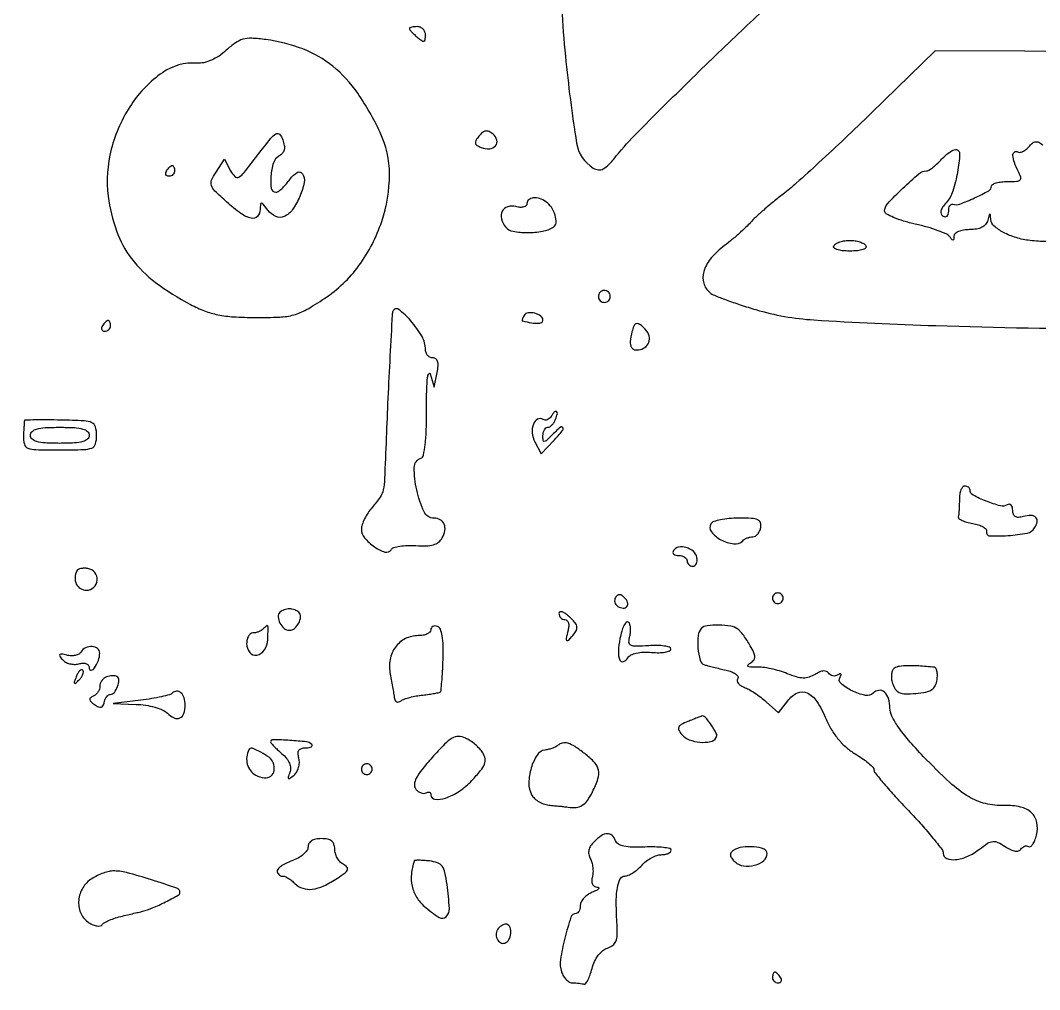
# Model space of a CAD drawing. Extents: x 0 to 5034, y 0 to 2560.
# Drawn here: x 2512.1 to 2703, y 359.7 to 541.2 of the extents above; entities that cross this region are included whole.
import ezdxf

# ---------------------------------------------------------------- set-up
doc = ezdxf.new("R2010")
doc.units = 0

msp = doc.modelspace()

# ---------------------------------------------------------------- linework, layer by layer
for points in [[(2033.325134, 261.316347, -0.000063), (2297.5, 260.550923, -0.001268)], [(2613.215433, 552.45663, 0.021663), (2614.205221, 534.497911, 0.014847), (2616.302555, 518.211142, 0.218637), (2619.426822, 513.52738, 0.112758), (2620.393958, 513.198848, 0.149168), (2621.301788, 513.376506, 0.082704), (2622.333233, 514.167862, 0.018318), (2623.79745, 515.855285, -0.026247), (2627.642536, 520.147174, -0.003134), (2636.695549, 529.129948, -0.004059), (2646.637108, 538.714518, -0.006052), (2655.5, 546.919915, 0.007469)], [(2750.452957, 535.248108), (2683.5, 535.5), (2671.5, 523.816102, -0.003526), (2666.575771, 519.088774, -0.003794), (2661.703125, 514.546152, -0.00359), (2657.463295, 510.708925, -0.018019), (2655, 508.666, 0.007484), (2653.158646, 507.203236, 0.007308), (2651.347075, 505.674585, 0.007232), (2649.79591, 504.286482, 0.027066), (2648.88366, 503.349898, -0.024042), (2648.018002, 502.450334, -0.008116), (2646.674733, 501.223072, -0.008051), (2645.143359, 499.912218, -0.00915), (2643.63366, 498.707368, 0.059107), (2641.344991, 496.473234, 0.101692), (2640.127319, 494.115289, 0.136705), (2640.122397, 491.95402, 0.155701), (2641.25, 490.226793, 0.074448), (2642.107846, 489.718522, 0.007712), (2644.301535, 488.865547, 0.009453), (2646.964249, 487.934081, 0.007427), (2649.882887, 487.022428, 0.056447), (2660.72676, 485.103731, 0.007852), (2683.562933, 484.037708, 0.005982), (2718.181331, 483.380577, 0.001477)], [(2704.410908, 499.772156, -0.025974), (2701.25, 499.965069, -0.044823), (2698.641418, 500.500587, -0.048923), (2696.24958, 501.483293, -0.054977), (2694.482188, 502.685807, -0.200734), (2693.883999, 503.87132, 0.005246), (2693.807587, 504.805702, 0.448745), (2693.705461, 504.880962, 0.279828), (2693.584948, 504.767737, 0.003814), (2693.310674, 503.75, -0.109828), (2692.920682, 502.990525, -0.100426), (2692.234529, 502.438552, -0.078578), (2691.236676, 502.107396, -0.040922), (2689.926676, 502, 0.038572), (2688.777714, 501.911231, 0.061969), (2687.834011, 501.641916, 0.084086), (2687.204724, 501.238962, 0.208239), (2686.984687, 500.75, -0.029546), (2686.945464, 500.201008, -0.331719), (2686.802069, 500.05342, -0.27144), (2686.589365, 500.13614, -0.023286), (2686.234687, 500.629573, 0.143342), (2685.640791, 501.139413, 0.017236), (2684.026752, 501.803204, 0.019379), (2682.00569, 502.466137, 0.01481), (2679.75, 503.038703, -0.018348), (2677.546686, 503.614593, -0.027977), (2675.689063, 504.289071, -0.026783), (2674.310436, 504.968299, -0.271239), (2674, 505.498452, -0.190209), (2674.528476, 506.837394, -0.013556), (2677.395774, 509.741829, -0.013926), (2680.413444, 512.47997, -0.179136), (2681.818363, 513, 0.134218), (2682.267378, 513.122743, 0.02679), (2682.965654, 513.5875, 0.026573), (2683.743112, 514.234343, 0.022041), (2684.5, 515, -0.024614), (2685.264624, 515.765567, -0.028579), (2686.065195, 516.4125, -0.029488), (2686.793893, 516.87297, -0.126822), (2687.286657, 517, -0.428967), (2688.056908, 516.190153, -0.031301), (2687.671871, 512.787824, -0.034646), (2686.773706, 509.188404, -0.105833), (2685.519603, 507.021661, 0.034451), (2684.861618, 506.185464, 0.091853), (2684.557028, 505.493428, 0.151616), (2684.594939, 504.94891, 0.163116), (2684.934857, 504.54026, 0.127555), (2685.339692, 504.415104, 0.189224), (2685.687114, 504.533301, 0.146937), (2685.921315, 504.893076, 0.071438), (2686, 505.440983, -0.046948), (2686.054574, 506.020916, -0.082344), (2686.220313, 506.472194, -0.125483), (2686.465101, 506.726694, -0.218949), (2686.75, 506.76223, 0.166791), (2688.079309, 506.793522, 0.019954), (2690.833607, 507.938511, 0.016893), (2693.506821, 509.288553, 0.273895), (2694, 510.12132, -0.27581), (2694.202267, 510.460104, -0.053182), (2694.891585, 510.741888, -0.043092), (2695.872199, 510.936244, -0.02739), (2697.035184, 511, 0.015406), (2698.77489, 511.053617, 0.178632), (2699.388442, 511.324054, 0.292364), (2699.512539, 511.846443, 0.038959), (2699.035184, 512.934259, -0.035284), (2698.300907, 514.574725, -0.07753), (2698.034495, 515.91955, -0.234337), (2698.306845, 516.530157, -0.321556), (2698.886693, 516.570027, 0.167035), (2699.318558, 516.472293, 0.078134), (2699.878928, 516.624011, 0.064207), (2700.477044, 516.989564, 0.050352), (2701.019372, 517.523342, -0.047517), (2701.693447, 518.194339, -0.137587), (2702.29041, 518.457134, -0.149719), (2702.904681, 518.360525, -0.059946), (2703.627518, 517.89417, 0.127026)]]:
    msp.add_lwpolyline(points, format="xyb")
for points in [[(2585, 539.622445, 0.172217), (2585.074552, 539.412416, 0.016008), (2585.440625, 538.99011, 0.019119), (2585.925446, 538.504355, 0.013852), (2586.5, 538, 0.020633), (2587.310961, 537.381629, 0.217533), (2587.71069, 537.308142, 0.304492), (2587.942264, 537.565314, 0.035496), (2588, 538.377555, 0.091307), (2587.885941, 538.996941, 0.095788), (2587.559375, 539.523407, 0.099536), (2587.072293, 539.875699, 0.107348), (2586.5, 540, 0.023761), (2585.92515, 539.972666, 0.037907), (2585.440625, 539.889093, 0.044235), (2585.09443, 539.768578, 0.294983)], [(2550.685898, 535.584704, -0.037214), (2549.323903, 534.498955, -0.04608), (2547.906292, 533.712452, -0.05085), (2546.503819, 533.258836, -0.070346), (2545.186555, 533.165486, 0.171044), (2538.722494, 531.382777, 0.093989), (2532.908485, 525.452055, 0.083702), (2529.146174, 517.050197, 0.094858), (2528.5746, 508.249217, 0.054796), (2530.115364, 501.779043, 0.076969), (2532.940423, 496.569431, 0.070317), (2537.424327, 492.134889, 0.038014), (2544, 487.980415, 0.030963), (2546.618039, 486.793727, 0.041262), (2549.125753, 486.069394, 0.034185), (2552.05961, 485.684733, 0.013945), (2556.082563, 485.547358, 0.012392), (2560.689456, 485.632769, 0.056096), (2563.34064, 486.048097, 0.062472), (2565.696966, 487.022882, 0.017686), (2569.082563, 489.109814, 0.087942), (2575.523261, 495.270775, 0.077325), (2579.805759, 503.540685, 0.080614), (2581.256084, 512.381727, 0.111359), (2579.506464, 520.202619, 0.039832), (2575.300408, 527.52294, 0.072115), (2570.624685, 532.591394, 0.079254), (2565.031411, 535.820099, 0.058431), (2558.088694, 537.582622, 0.021167), (2555.459156, 537.818746, 0.077865), (2553.804053, 537.638979, 0.088699), (2552.397887, 536.976053, 0.032495)], [(2560.537739, 515.761182, 0.191133), (2559.527532, 514.519282, 0.054423), (2559.033001, 512.034189, 0.060013), (2559.107601, 509.717378, 0.370343), (2559.943296, 509, 0.148695), (2560.406808, 509.140961, 0.033795), (2561.064057, 509.648973, 0.032121), (2561.772369, 510.363553, 0.026446), (2562.434025, 511.209271, -0.089502), (2563.897446, 512.660616, -0.414972), (2564.95239, 512.464323, -0.20244), (2565.280055, 510.853334, -0.050691), (2564.469663, 508.234665, -0.051808), (2563.091764, 505.74178, -0.138666), (2561.536955, 504.46699, -0.207825), (2559.961029, 504.464835, -0.12927), (2558.483759, 505.624575, 0.006681), (2557.591171, 506.77115, 0.205258), (2557.278738, 506.938224, 0.414882), (2557.084111, 506.77417, 0.01643), (2557.031803, 505.75, -0.189427), (2556.510082, 504.490059, -0.262752), (2555.363611, 504.14806, -0.100885), (2553.436841, 505.02026, -0.025706), (2550.75201, 507.180595, -0.011132), (2548.56856, 509.21972, -0.114359), (2547.907045, 510.252751, -0.190675), (2547.941675, 511.242233, -0.042082), (2548.765223, 512.764437), (2550.339891, 515.167684), (2551.499358, 513.001199, 0.077513), (2552.302249, 511.936485, 0.335981), (2553.039013, 511.846373, 0.093266), (2554.02947, 512.702107, 0.005182), (2556.55001, 515.937173, -0.005218), (2558.997492, 519.077996, -0.087056), (2559.983524, 519.951092, -0.365359), (2560.650426, 519.850618, -0.091849), (2561.258336, 518.830687, -0.043572), (2561.552054, 517.75783, -0.103042), (2561.531253, 516.933361, -0.125549), (2561.194684, 516.287466, -0.082794)], [(2598.020055, 519.524164, 0.034716), (2597.435708, 518.711368, 0.190709), (2597.342393, 518.189755, 0.211081), (2597.633627, 517.778273, 0.04313), (2598.454593, 517.379051, 0.111839), (2599.981724, 517.158147, 0.192473), (2601.117081, 517.719797, 0.25209), (2601.369703, 518.764676, 0.156612), (2600.67506, 519.854713, 0.053861), (2599.918095, 520.356196, 0.151481), (2599.299708, 520.466689, 0.143237), (2598.705145, 520.209403, 0.046316)], [(2541, 513, -0.105053), (2540.918938, 512.618444, -0.099167), (2540.688914, 512.29375, -0.09642), (2540.345238, 512.076123, -0.093332), (2539.940983, 512, -0.108972), (2539.586039, 512.078288, -0.182303), (2539.3746, 512.29375, -0.161196), (2539.343488, 512.6179, -0.082592), (2539.5, 513, -0.029505), (2539.768994, 513.382774, -0.035638), (2540.066025, 513.70625, -0.038439), (2540.34829, 513.934461, -0.151918), (2540.559017, 514, -0.210953), (2540.727648, 513.92554, -0.081139), (2540.870461, 513.70625, -0.061769), (2540.967655, 513.382849, -0.042167)], [(2607, 506.883369, -0.198892), (2606.837966, 506.492139, -0.128766), (2606.409206, 506.241293, -0.085725), (2605.747115, 506.173392, -0.04677), (2604.938828, 506.305746, 0.135561), (2603.393477, 506.28457, 0.206483), (2602.373797, 505.442262, 0.183339), (2602.216911, 504.02796, 0.110585), (2602.994211, 502.506975, 0.176639), (2604.395946, 501.688684, 0.044231), (2607.077077, 501.445854, 0.04516), (2609.916461, 501.697338, 0.09402), (2611.983377, 502.489726, 0.249975), (2612.452108, 503.294676, 0.081764), (2612.274163, 504.702108, 0.071178), (2611.590214, 506.189312, 0.099633), (2610.572942, 507.234687, 0.073292), (2609.370484, 507.821616, 0.101794), (2608.181675, 507.946753, 0.149109), (2607.33524, 507.594807, 0.223806)], [(2670.5, 499, -0.340586), (2670.458863, 498.601847, -0.123006), (2669.947214, 498.276393, -0.057972), (2668.933544, 498.06464, -0.022534), (2667.5, 498, -0.022534), (2666.066456, 498.06464, -0.057972), (2665.052786, 498.276393, -0.123006), (2664.541137, 498.601847, -0.340586), (2664.5, 499, -0.128561), (2664.903211, 499.384387, -0.04604), (2665.636189, 499.70625, -0.041947), (2666.542916, 499.926129, -0.038534), (2667.5, 500, -0.038534), (2668.457084, 499.926129, -0.041947), (2669.363811, 499.70625, -0.04604), (2670.096789, 499.384387, -0.128561)], [(2620.552786, 490.08541, 0.099038), (2620.401684, 489.679226, 0.097945), (2620.417584, 489.244476, 0.097945), (2620.597789, 488.848514, 0.099038), (2620.91459, 488.552786, 0.099038), (2621.320774, 488.401684, 0.097945), (2621.755524, 488.417584, 0.097945), (2622.151486, 488.597789, 0.099038), (2622.447214, 488.91459, 0.099038), (2622.598316, 489.320774, 0.097945), (2622.582416, 489.755524, 0.097945), (2622.402211, 490.151486, 0.099038), (2622.08541, 490.447214, 0.099038), (2621.679226, 490.598316, 0.097945), (2621.244476, 490.582416, 0.097945), (2620.848514, 490.402211, 0.099038)], [(2581.905449, 486.75, 0.076957), (2581.762881, 486.074368, 0.000308), (2581.345543, 478.315577, 0.00176), (2580.954591, 470.440358, 0.002088), (2580.642611, 463, -0.001489), (2580.330749, 455.342988, -0.039236), (2580.080697, 453.30549, -0.10178), (2579.487062, 451.91464, -0.027052), (2578, 450, 0.033031), (2577.234588, 448.989824, 0.030634), (2576.5875, 447.862605, 0.032037), (2576.138193, 446.787402, 0.083134), (2576, 445.962, 0.175598), (2576.595908, 444.317524, 0.066378), (2578.423569, 442.638856, 0.076294), (2580.412989, 441.657964, 0.343364), (2581.54959, 442.080239, -0.179613), (2582.052343, 442.471868, -0.035479), (2583.182322, 442.742913, -0.033496), (2584.615476, 442.883124, -0.025664), (2586.189604, 442.850439, 0.023764), (2588.141181, 442.802503, 0.065037), (2589.501883, 443.012124, 0.09378), (2590.458986, 443.498005, 0.1013), (2591.141988, 444.289236, 0.084664), (2591.63139, 445.667138, 0.142413), (2591.496966, 446.87795, 0.168379), (2590.769573, 447.695482, 0.128208), (2589.601498, 448, -0.292897), (2587.733254, 449.197102, -0.053383), (2586.359545, 453.281809, -0.054398), (2585.896849, 457.507157, -0.322928), (2587.121704, 459.207235, 0.268179), (2587.618505, 459.767968, 0.021349), (2587.943338, 461.802839, 0.02115), (2588.153625, 464.666095, 0.008812), (2588.205526, 468.540568, -0.006286), (2588.23482, 472.051253, -0.021525), (2588.380657, 474.328238, -0.111496), (2588.622722, 475.037071, -0.650071), (2588.899367, 475), (2589.631089, 472.5), (2590.176873, 475.25, 0.028199), (2590.35424, 476.512843, 0.093131), (2590.268561, 477.345208, 0.167664), (2589.930416, 477.818326, 0.155747), (2589.361328, 478, -0.116463), (2588.842069, 478.122613, -0.100513), (2588.39989, 478.468716, -0.093072), (2588.103067, 478.986269, -0.083973), (2588, 479.59563, 0.133701), (2587.353857, 481.968813, 0.043509), (2585.228467, 484.954681, 0.054147), (2582.996119, 487.063848, 0.501086)], [(2527.5, 484, 0.082592), (2527.343488, 483.6179, 0.161196), (2527.3746, 483.29375, 0.182303), (2527.586039, 483.078288, 0.108972), (2527.940983, 483, 0.093332), (2528.345238, 483.076123, 0.09642), (2528.688914, 483.29375, 0.099167), (2528.918938, 483.618444, 0.105053), (2529, 484, 0.042167), (2528.967655, 484.382849, 0.061769), (2528.870461, 484.70625, 0.081139), (2528.727648, 484.92554, 0.210953), (2528.559017, 485, 0.151918), (2528.34829, 484.934461, 0.038439), (2528.066025, 484.70625, 0.035638), (2527.768994, 484.382774, 0.029505)], [(2606.473008, 485.956326, 0.025609), (2606.268505, 485.584083, 0.046182), (2606.146358, 485.258446, 0.066853), (2606.114586, 485.021062, 0.344656), (2606.190983, 484.923489, 0.016663), (2607.854924, 484.569889, 0.047861), (2609.030737, 484.475124, 0.088289), (2609.747693, 484.614012, 0.310247), (2610, 484.981495, 0.233759), (2609.60279, 485.784685, 0.095942), (2608.484522, 486.340063, 0.095519), (2607.235926, 486.439157, 0.230444)], [(2626.67038, 482.847534, 0.043407), (2626.365926, 481.063416, 0.153588), (2626.619309, 479.94365, 0.246829), (2627.361073, 479.479133, 0.110929), (2628.532025, 479.650663, 0.132381), (2629.547932, 480.390816, 0.165669), (2629.94502, 481.480103, 0.139707), (2629.616755, 482.732175, 0.086225), (2628.622143, 483.898631, 0.056959), (2627.903519, 484.36835, 0.244487), (2627.408284, 484.361201, 0.177354), (2627.022031, 483.925875, 0.029734)], [(2611.489919, 466.983688, -0.078968), (2611.188284, 466.633596, -0.090809), (2610.806144, 466.41435, -0.100776), (2610.404372, 466.358188, -0.123519), (2610.044209, 466.472678, 0.265058), (2608.998644, 466.509679, 0.186202), (2608.204388, 465.603703, 0.113054), (2607.994133, 463.949739, 0.096338), (2608.499384, 462.261494), (2609.672967, 460.022987), (2612.010798, 462.511494, 0.011997), (2613.625845, 464.315468, 0.296505), (2613.708416, 464.948484, 0.500787), (2613.26541, 465.036193, 0.013076), (2611.571429, 463.428571, -0.008694), (2610.608195, 462.498266, -0.18989), (2610.25, 462.357143, -0.385629), (2610.043627, 462.544114, -0.024648), (2610, 463.428571, -0.054877), (2610.066176, 464.02971, -0.074508), (2610.262322, 464.538393, -0.094037), (2610.552288, 464.879669, -0.171395), (2610.893011, 465, 0.13875), (2611.276919, 465.108626, 0.061199), (2611.692784, 465.440625, 0.053891), (2612.075237, 465.926204, 0.048303), (2612.361626, 466.5, 0.031303), (2612.696238, 467.567245, 0.338467), (2612.526633, 467.955885, 0.363209), (2612.127318, 467.879002, 0.032568)], [(2512.899453, 466.25, 0.074954), (2512.856495, 466.065691, 0.002441), (2512.799839, 465.306424, 0.004632), (2512.745536, 464.407482, 0.003198), (2512.7, 463.388889, 0.072073), (2512.863043, 461.850928, 0.243301), (2513.514123, 461.11876, 0.086474), (2515.001654, 460.826337, 0.005397), (2519.5, 460.777778, 0.005459), (2524.026483, 460.827203, 0.088438), (2525.514268, 461.12609, 0.23749), (2526.186165, 461.877207, 0.065956), (2526.4, 463.491187, 0.065969), (2526.187004, 465.098516, 0.22986), (2525.519036, 465.867266, 0.089622), (2524.044836, 466.204354, 0.005997), (2519.699453, 466.352298, 0.003523), (2517.123336, 466.390927, 0.005748), (2514.937977, 466.383175, 0.001412), (2513.042628, 466.34931, 0.301543)], [(2525, 463.5, -0.211442), (2524.683247, 462.784456, -0.118311), (2523.833333, 462.318182, -0.054498), (2522.247932, 462.066617, -0.01212), (2519.5, 462, -0.01212), (2516.752068, 462.066617, -0.054498), (2515.166667, 462.318182, -0.118311), (2514.316753, 462.784456, -0.211442), (2514, 463.5, -0.211442), (2514.316753, 464.215544, -0.118311), (2515.166667, 464.681818, -0.054498), (2516.752068, 464.933383, -0.01212), (2519.5, 465, -0.01212), (2522.247932, 464.933383, -0.054498), (2523.833333, 464.681818, -0.118311), (2524.683247, 464.215544, -0.211442)], [(2688, 451.5, -0.007007), (2687.985816, 450.487874, -0.007846), (2687.943217, 449.514063, -0.007299), (2687.881896, 448.686964, -0.040934), (2687.806697, 448.25, 0.305632), (2687.921048, 447.927741, 0.050556), (2688.518117, 447.573437, 0.04085), (2689.407595, 447.245851, 0.024933), (2690.5, 447, -0.033694), (2691.584828, 446.735818, -0.054521), (2692.453021, 446.353125, -0.075016), (2692.996054, 445.919487, -0.263583), (2693.095048, 445.5, 0.485821), (2693.676503, 444.686884, 0.030005), (2697.098314, 444.736365, 0.028315), (2700.711219, 445.212625, 0.21041), (2702.10639, 446.172142, 0.0875), (2702.566655, 447.327788, 0.252017), (2702.328499, 448.127938, 0.202641), (2701.453625, 448.485402, 0.061026), (2699.999004, 448.289489, -0.048178), (2699.078722, 448.14145, -0.147647), (2698.470251, 448.283895, -0.182702), (2698.119691, 448.711911, -0.081384), (2698, 449.442386, 0.06233), (2697.925441, 450.038159, 0.132474), (2697.699382, 450.44002, 0.191612), (2697.364814, 450.58796, 0.148905), (2696.976618, 450.485549, -0.206363), (2695.680886, 450.294274, -0.029029), (2693.05611, 451.159712, -0.027465), (2690.564751, 452.306679, -0.277951), (2690, 453.244111, 0.131352), (2689.922944, 453.532369, 0.100618), (2689.70625, 453.777958, 0.088198), (2689.382098, 453.943154, 0.073979), (2689, 454, 0.226478), (2688.617064, 453.817169, 0.074992), (2688.29375, 453.265625, 0.057076), (2688.073116, 452.457356, 0.038131)], [(2641.458879, 446.933465, 0.314759), (2641.543246, 445.436742, 0.103838), (2643.325157, 443.942936, 0.091012), (2645.73037, 443.174562, 0.232322), (2647.416667, 443.75, -0.063469), (2647.787902, 444.037304, -0.039129), (2648.28504, 444.279688, -0.038714), (2648.823222, 444.44501, -0.055218), (2649.319638, 444.5, 0.138305), (2649.785548, 444.631389, 0.0791), (2650.232924, 445.014063, 0.068667), (2650.594797, 445.580875, 0.060281), (2650.809629, 446.25, 0.132429), (2650.745085, 447.131711, 0.212536), (2650.236678, 447.67175, 0.086648), (2649.06769, 447.937895, 0.012749), (2646.632341, 448, 0.021948), (2644.855486, 447.921965, 0.02889), (2643.250485, 447.686705, 0.029062), (2641.983556, 447.347754, 0.176215)], [(2634.444954, 441.910933, 0.158234), (2634.360563, 441.565646, 0.191241), (2634.505305, 441.267587, 0.126796), (2634.88443, 441.066068, 0.059147), (2635.440983, 441, -0.062283), (2636.037096, 440.925455, -0.080552), (2636.542039, 440.70625, -0.097988), (2636.879982, 440.381379, -0.153634), (2637, 440, 0.106506), (2637.082205, 439.618461, 0.099407), (2637.315289, 439.29375, 0.096023), (2637.663585, 439.07607, 0.092041), (2638.073324, 439, 0.166524), (2638.456098, 439.131118, 0.121946), (2638.736383, 439.48631, 0.093109), (2638.867364, 440.022275, 0.061797), (2638.823324, 440.655524, 0.166972), (2638.170793, 441.785311, 0.109662), (2636.838453, 442.509181, 0.118199), (2635.402802, 442.572294, 0.209447)], [(2522.689105, 438.160933, 0.098701), (2522.351069, 436.851868, 0.129543), (2522.597405, 435.647237, 0.144708), (2523.372331, 434.810026, 0.134959), (2524.5, 434.5, 0.191455), (2525.879002, 435.048126, 0.190181), (2526.510328, 436.395225, 0.187739), (2526.054643, 437.823826, 0.18847), (2524.753971, 438.565604, 0.037204), (2524.062215, 438.615048, 0.047663), (2523.427179, 438.55244, 0.05567), (2522.93331, 438.397093, 0.178187)], [(2623.596556, 433.156231, 0.105525), (2623.439393, 432.716563, 0.099247), (2623.470283, 432.240657, 0.096292), (2623.684746, 431.801911, 0.09291), (2624.050219, 431.468963, 0.116221), (2625.032006, 431.141241, 0.258096), (2625.731074, 431.448742, 0.251496), (2625.853466, 432.214666, 0.113251), (2625.296201, 433.103799, 0.053431), (2624.785686, 433.515485, 0.136091), (2624.335356, 433.655459, 0.169261), (2623.940704, 433.531428, 0.094625)], [(2653, 433, 0.099038), (2653.076342, 432.618362, 0.097945), (2653.29375, 432.29375, 0.097945), (2653.618362, 432.076342, 0.099038), (2654, 432, 0.099038), (2654.381638, 432.076342, 0.097945), (2654.70625, 432.29375, 0.097945), (2654.923658, 432.618362, 0.099038), (2655, 433, 0.099038), (2654.923658, 433.381638, 0.097945), (2654.70625, 433.70625, 0.097945), (2654.381638, 433.923658, 0.099038), (2654, 434, 0.099038), (2653.618362, 433.923658, 0.097945), (2653.29375, 433.70625, 0.097945), (2653.076342, 433.381638, 0.099038)], [(2560.735568, 430.402234, 0.215227), (2560.404615, 429.526735, 0.104339), (2560.731169, 428.349092, 0.098711), (2561.527841, 427.354206, 0.1765), (2562.5, 427, 0.1765), (2563.472159, 427.354206, 0.098711), (2564.268831, 428.349092, 0.104339), (2564.595385, 429.526735, 0.215227), (2564.264432, 430.402234, 0.076542), (2563.951675, 430.631524, 0.038312), (2563.499552, 430.824406, 0.036896), (2562.990546, 430.955946, 0.044813), (2562.5, 431, 0.044813), (2562.009454, 430.955946, 0.036896), (2561.500448, 430.824406, 0.038312), (2561.048325, 430.631524, 0.076542)], [(2613, 430.154988, 0.095641), (2613.085104, 429.714141, 0.097081), (2613.32801, 429.339278, 0.098703), (2613.690537, 429.088315, 0.102543), (2614.116631, 429, -0.197013), (2614.503955, 428.841221, -0.126717), (2614.757209, 428.419321, -0.086529), (2614.832273, 427.774564, -0.049804), (2614.710251, 427, 0.010408), (2614.337287, 425.441989, 0.329838), (2614.489579, 425.103744, 0.349468), (2614.844616, 425.161718, 0.010952), (2615.874024, 426.348208, 0.087016), (2616.300592, 427.094732, 0.15544), (2616.326581, 427.794501, 0.109669), (2615.923711, 428.550247, 0.031763), (2614.996469, 429.503196, 0.028442), (2614.211013, 430.136669, 0.076715), (2613.573223, 430.459598, 0.19058), (2613.178401, 430.435451, 0.291096)], [(2557.583333, 427.25, -0.064082), (2557.211141, 426.962682, -0.039128), (2556.710938, 426.720312, -0.038656), (2556.168334, 426.555011, -0.054664), (2555.666667, 426.5, 0.167478), (2555.221587, 426.346616, 0.095027), (2554.842708, 425.9125, 0.075828), (2554.586561, 425.265012, 0.056395), (2554.5, 424.5, 0.171161), (2555.076122, 422.866317, 0.276911), (2556.417835, 422.372838, 0.205837), (2557.836426, 423.330583, 0.132569), (2558.44566, 425.25, 0.00235), (2558.528532, 427.371204, 0.110807), (2558.449273, 427.791562, 0.500878), (2558.233599, 427.843203, 0.022933)], [(2589, 427.083333, -0.203562), (2588.82415, 426.669299, -0.083885), (2588.311153, 426.318229, -0.064063), (2587.552658, 426.079591, -0.044245), (2586.654988, 426, 0.11527), (2584.243778, 425.436635, 0.121015), (2582.381702, 423.868506, 0.113482), (2581.379688, 421.524868, 0.092516), (2581.397409, 418.789447, -0.002326), (2581.651887, 417.439574, -0.002413), (2581.890629, 416.103751, -0.002324), (2582.086286, 414.945758, -0.010453), (2582.183365, 414.265876, 0.104282), (2582.324477, 413.852199, 0.170543), (2582.60567, 413.617075, 0.158401), (2582.989097, 413.600047, 0.087542), (2583.416667, 413.803668, -0.070364), (2584.030066, 414.121915, -0.019806), (2585.063021, 414.439737, -0.019552), (2586.27202, 414.709817, -0.019476), (2587.5, 414.885041, 0.007699), (2588.670806, 415.024063, 0.010964), (2589.705529, 415.186286, 0.007178), (2590.559656, 415.352144, 0.13968), (2590.795418, 415.476, 0.180829), (2590.919377, 415.731492, 0.002858), (2591.064152, 417.368416, 0.007138), (2591.195648, 419.292872, 0.004619), (2591.295418, 421.522966, 0.014157), (2591.313915, 424.107435, 0.036458), (2591.13868, 425.96536, 0.052248), (2590.794232, 427.20356, 0.217653), (2590.25, 427.727549, 0.079874), (2589.772456, 427.813667, 0.124355), (2589.367188, 427.719447, 0.146645), (2589.098903, 427.460813, 0.12883)], [(2624.430488, 425.481162, 0.032468), (2624.131387, 423.011688, 0.111989), (2624.398433, 421.431661, 0.412301), (2625.067585, 421.150179, 0.159655), (2625.918004, 421.867327, -0.141945), (2626.490714, 422.38526, -0.05794), (2627.490537, 422.736079, -0.046942), (2628.80444, 422.905042, -0.030014), (2630.344395, 422.865099, 0.024262), (2631.731098, 422.813174, 0.039835), (2632.900166, 422.919519, 0.048735), (2633.729828, 423.147115, 0.30972), (2633.965512, 423.487971, 0.32626), (2633.716257, 423.832372, 0.040081), (2632.756899, 424.060499, 0.035102), (2631.426063, 424.171428, 0.021269), (2629.84549, 424.124715, -0.010696), (2627.39564, 424.000435, -0.123775), (2626.463863, 424.205868, -0.283848), (2626.119613, 424.761914, -0.064334), (2626.266862, 425.91248, 0.041838), (2626.412408, 426.749563, 0.051704), (2626.400705, 427.540715, 0.060574), (2626.246032, 428.175212, 0.165772), (2625.956646, 428.526794, 0.362527), (2625.580408, 428.473003, 0.067272), (2625.155405, 427.850264, 0.045308), (2624.748904, 426.814433, 0.024498)], [(2639.666667, 427.333333, 0.173884), (2639.046512, 426.019699, 0.045671), (2639.033588, 423.655853, 0.044839), (2639.434139, 421.396053, 0.257181), (2640.25, 420.552138, 0.01105), (2640.913141, 420.363781, 0.003134), (2641.952639, 420.100145, 0.003156), (2643.130712, 419.817087, 0.003334), (2644.290898, 419.554206, -0.036526), (2645.317344, 419.248825, -0.066774), (2646.084463, 418.834175, -0.107237), (2646.485716, 418.384222, -0.273575), (2646.477516, 417.96362, 0.178738), (2646.391857, 417.540686, 0.122444), (2646.583424, 417.084515, 0.090075), (2647.037337, 416.661758, 0.057556), (2647.686618, 416.343925, -0.043685), (2648.543437, 415.953504, -0.017301), (2649.647892, 415.277169, -0.016967), (2650.796849, 414.460391, -0.0204), (2651.816845, 413.613876), (2654.13369, 411.525777), (2655.857941, 413.811668, -0.119072), (2657.658665, 415.290376, -0.228699), (2659.484756, 415.291884, -0.139421), (2661.303624, 413.677547, -0.040745), (2663.069206, 410.33855, 0.034717), (2664.099807, 408.331416, 0.038306), (2665.368903, 406.555045, 0.039911), (2666.839818, 405.058315, 0.045349), (2668.471782, 403.884148, -0.017792), (2669.823177, 403.020567, -0.024714), (2670.963586, 402.147087, -0.022869), (2671.808779, 401.361648, -0.196548), (2672, 400.893989, 0.172303), (2672.204701, 400.317609, 0.004902), (2673.901245, 398.271702, 0.009425), (2675.992069, 395.892478, 0.00628), (2678.472324, 393.242765, -0.008422), (2680.95405, 390.568609, -0.012123), (2683.051532, 388.1135, -0.007954), (2684.70576, 386.011939, -0.158509), (2684.972324, 385.25, 0.302079), (2685.642837, 384.288316, 0.122509), (2687.303111, 384.068886, 0.078104), (2689.562634, 384.690072, 0.060658), (2691.745611, 386.014538, -0.02196), (2693.295967, 387.127458, -0.119011), (2694.264471, 387.472, -0.138474), (2695.208795, 387.30959, -0.033643), (2696.601193, 386.525653, 0.032245), (2697.610646, 385.953599, 0.070583), (2698.454984, 385.682975, 0.108964), (2699.096493, 385.713683, 0.190329), (2699.516951, 386.027427, -0.080561), (2699.816508, 386.37289, -0.091567), (2700.197823, 386.587711, -0.100734), (2700.60027, 386.640176, -0.121193), (2700.962425, 386.523223, 0.29723), (2701.327861, 386.532087, 0.090427), (2701.739849, 386.941647, 0.058253), (2702.13731, 387.683918, 0.032346), (2702.451548, 388.662975, 0.108342), (2702.523, 391.039009, 0.161578), (2701.523457, 392.842145, 0.132648), (2699.454282, 393.92066, 0.063662), (2696.449173, 394.19057, -0.069249), (2692.906371, 394.548542, -0.076664), (2689.727334, 395.862758, -0.051152), (2686.187386, 398.538499, -0.014391), (2681.25, 403.405713, -0.012134), (2678.467684, 406.45586, -0.027087), (2676.540546, 408.93341, -0.035033), (2675.35049, 410.932831, -0.117244), (2675, 412.406987, 0.071285), (2674.741098, 414.213713, 0.14051), (2673.97241, 415.429361, 0.214972), (2672.919845, 415.759871, 0.168095), (2671.830569, 415.230569, -0.256846), (2670.392496, 414.813033, -0.05796), (2667.90206, 415.682908, -0.063966), (2665.830502, 417.038908, -0.369859), (2665.643998, 418.232994, 0.037791), (2665.846328, 418.62351, 0.311056), (2665.808495, 418.80952, 0.302209), (2665.618775, 418.844051, 0.036678), (2665.223607, 418.638197, -0.090582), (2664.762446, 418.457787, -0.09555), (2664.276245, 418.456956, -0.099659), (2663.84073, 418.634691, -0.108191), (2663.522738, 418.963209, 0.156189), (2663.128479, 419.300272, 0.1206), (2662.566726, 419.389447, 0.081784), (2661.841774, 419.207566, 0.037325), (2660.974907, 418.752256, -0.059797), (2659.852066, 418.225296, -0.086242), (2658.769141, 418.064632, -0.06716), (2657.505286, 418.267152, -0.023667), (2655.771267, 418.881186, 0.024931), (2654.335713, 419.38545, 0.019199), (2652.72656, 419.795581, 0.019561), (2651.189558, 420.062665, 0.043112), (2650, 420.118335, -0.014695), (2648.87115, 420.107026, -0.140922), (2648.416251, 420.247429, -0.464486), (2648.385932, 420.495206, -0.063862), (2648.84217, 420.875865, 0.077064), (2649.471693, 421.429792, 0.175614), (2649.68434, 422.016561, 0.108115), (2649.512447, 422.802224, 0.020496), (2648.84217, 424.115981, 0.016611), (2648.254898, 425.08255, 0.016239), (2647.600512, 426.015509, 0.016363), (2646.973529, 426.795829, 0.056955), (2646.5, 427.234687, 0.121398), (2645.183104, 427.779109, 0.034005), (2642.946869, 427.963834, 0.032283), (2640.743035, 427.853312, 0.169276)], [(2523.446158, 422.912882, -0.131193), (2523.045216, 422.5346, -0.069548), (2522.40051, 422.29446, -0.061596), (2521.623516, 422.220697, -0.056909), (2520.82999, 422.334208, 0.0158), (2519.83976, 422.559994, 0.242983), (2519.514075, 422.464879, 0.364678), (2519.483537, 422.189764, 0.025978), (2519.979617, 421.52456, 0.093972), (2520.543628, 421.058417, 0.061554), (2521.328896, 420.744469, 0.059144), (2522.204563, 420.621756, 0.069325), (2523.036768, 420.719866, -0.050575), (2523.867384, 420.849409, -0.115711), (2524.48752, 420.738645, -0.161116), (2524.869003, 420.399555, -0.129078), (2525.015313, 419.866631, 0.458786), (2525.385906, 419.554916, 0.205473), (2525.999012, 419.944669, 0.06152), (2526.726726, 421.355028, 0.085511), (2526.984687, 422.75, 0.233039), (2526.583596, 423.589613, 0.15657), (2525.56877, 423.96768, 0.124615), (2524.336477, 423.715376, 0.142788)], [(2675.853709, 419.909587, 0.14939), (2675.488976, 419.494265, 0.073255), (2675.294054, 418.810745, 0.061397), (2675.286519, 417.96525, 0.048439), (2675.477927, 417.069544, 0.070288), (2676.007056, 415.967639, 0.14511), (2676.734645, 415.361528, 0.099645), (2677.87119, 415.121987, 0.023053), (2679.83494, 415.194699, 0.025773), (2681.721575, 415.450266, 0.096309), (2682.828758, 415.890184, 0.138057), (2683.473097, 416.615731, 0.077838), (2683.819551, 417.75, 0.034474), (2683.882279, 418.617806, 0.05368), (2683.804491, 419.362927, 0.071383), (2683.610652, 419.887747, 0.248871), (2683.319551, 420.081242, 0.008362), (2680.385339, 420.322632, 0.02209), (2678.278766, 420.367267, 0.029874), (2676.770651, 420.242233, 0.103145)], [(2522.564293, 418.293128, 0.008399), (2522.21821, 417.336218, 0.286372), (2522.270328, 417.111181, 0.400052), (2522.463552, 417.106486, 0.011214), (2523.124088, 417.733333, 0.043285), (2523.558688, 418.246577, 0.063152), (2523.837219, 418.768815, 0.082976), (2523.927901, 419.220211, 0.20742), (2523.806872, 419.526461, 0.278911), (2523.538684, 419.59249, 0.120343), (2523.210949, 419.395085, 0.070189), (2522.866277, 418.940734, 0.036269)], [(2528.25, 418.281721, 0.086125), (2527.772198, 418.01053, 0.067842), (2527.367188, 417.573381, 0.067765), (2527.093563, 417.043217, 0.08549), (2527, 416.5, -0.0846), (2526.906673, 415.952375, -0.06484), (2526.632812, 415.409343, -0.064642), (2526.227891, 414.95294, -0.082821), (2525.75, 414.659464, 0.067792), (2525.22877, 414.360445, 0.275086), (2525.099268, 414.034022, 0.173378), (2525.313867, 413.643569, 0.028575), (2526, 413.102463, 0.039219), (2526.742819, 412.664996, 0.172237), (2527.240756, 412.608633, 0.219335), (2527.588983, 412.879031, 0.06578), (2527.823324, 413.526332, -0.050149), (2528.007761, 414.090066, -0.060898), (2528.292455, 414.56711, -0.072158), (2528.628807, 414.891328, -0.157013), (2528.966335, 415, 0.232122), (2529.716659, 415.36817, 0.075719), (2530.332751, 416.476568, 0.079376), (2530.573199, 417.676631, 0.281603), (2530.206326, 418.33303, 0.094233), (2529.846878, 418.453838, 0.040658), (2529.340296, 418.481753, 0.038345), (2528.780474, 418.423958, 0.041245)], [(2540.578123, 415.244789, -0.129844), (2540.052689, 414.938934, -0.011622), (2538.558992, 414.564414, -0.014519), (2536.727055, 414.205652, -0.010826), (2534.688643, 413.912774), (2529.5, 413.281596), (2533.821429, 413.140798, -0.030365), (2535.586492, 412.975672, -0.030456), (2537.316762, 412.598034, -0.031964), (2538.778239, 412.081577, -0.095743), (2539.652048, 411.490809, 0.085795), (2540.911827, 410.602375, 0.220094), (2542.000779, 410.591729, 0.210566), (2542.747756, 411.42269, 0.079455), (2543, 413, 0.074886), (2542.795474, 414.357927, 0.131842), (2542.195601, 415.312286, 0.202369), (2541.38868, 415.60512, 0.185633)], [(2637.135855, 409.926613, 0.025949), (2635.918377, 409.364206, 0.164654), (2635.455347, 408.876831, 0.231329), (2635.46744, 408.307804, 0.054257), (2636.0083, 407.489999, 0.129212), (2637.372363, 406.513971, 0.06904), (2639.406324, 406.045855, 0.072648), (2641.357582, 406.156595, 0.206744), (2642.450174, 406.91938, 0.265377), (2642.477632, 407.708555, 0.029988), (2641.515536, 409.299199, 0.029601), (2640.378236, 410.755198, 0.306485), (2639.678571, 410.936614, 0.009086), (2639.547173, 410.887266, 0.000167), (2638.857988, 410.613779, 0.000413), (2638.054758, 410.293958, 0.000276)], [(2589.237574, 403.177101, 0.013146), (2587.300131, 400.884048, 0.048903), (2586.269187, 399.301942, 0.091864), (2585.917557, 398.151277, 0.204295), (2586.174267, 397.290021, 0.059808), (2586.642736, 396.846011, 0.071017), (2587.177953, 396.555473, 0.08334), (2587.695168, 396.45641, 0.145136), (2588.113307, 396.570027, -0.076953), (2588.452355, 396.713363, -0.154443), (2588.739534, 396.696084, -0.186159), (2588.929768, 396.524236, -0.117544), (2589, 396.229616, 0.385834), (2589.77795, 395.371556, 0.107687), (2591.743379, 395.601953, 0.064953), (2594.348081, 396.895573, 0.055952), (2596.682474, 398.871696, 0.016171), (2598.332433, 400.737068, 0.078735), (2599.049246, 401.947359, 0.13888), (2599.152939, 402.964731, 0.096252), (2598.73637, 404.050532, 0.048493), (2598.150365, 404.813186, 0.028169), (2597.314422, 405.611543, 0.027944), (2596.377573, 406.324049, 0.041727), (2595.48051, 406.826927, 0.105942), (2594.180273, 407.112815, 0.134395), (2592.997271, 406.79576, 0.067176), (2591.580828, 405.689186, 0.011407)], [(2554.923489, 404.65638, 0.085685), (2554.525123, 403.291952, 0.093766), (2554.626834, 401.917532, 0.098722), (2555.211666, 400.730149, 0.106634), (2556.194187, 399.896074, 0.093206), (2557.792508, 399.39197, 0.187263), (2559.054553, 399.71502, 0.214477), (2559.658555, 400.752026, 0.118365), (2559.463608, 402.234241, 0.141283), (2558.752178, 403.175704, 0.03824), (2557.159267, 404.188925, 0.036322), (2555.540715, 404.906823, 0.382304)], [(2558.999402, 406.117295, 0.182711), (2559.085166, 405.891498, 0.009425), (2559.622128, 405.307289, 0.013961), (2560.306759, 404.629, 0.009594), (2561.118481, 403.897242, -0.045468), (2561.965769, 403.015497, -0.069144), (2562.508018, 402.103727, -0.082869), (2562.71958, 401.212629, -0.108966), (2562.595588, 400.388503, 0.012732), (2562.279786, 399.498417, 0.342934), (2562.359336, 399.277236, 0.312403), (2562.605685, 399.287288, 0.011588), (2563.373873, 399.895324, 0.088097), (2563.878685, 400.491829, 0.06151), (2564.225696, 401.304135, 0.060128), (2564.37068, 402.198283, 0.07424), (2564.280134, 403.036768, -0.050858), (2564.13804, 403.951246, -0.157963), (2564.296976, 404.546748, -0.180759), (2564.755622, 404.88751, -0.070449), (2565.550035, 405, 0.034751), (2566.191462, 405.044634, 0.095579), (2566.618731, 405.190758, 0.230508), (2566.764888, 405.405503, 0.236752), (2566.683944, 405.64939, 0.170952), (2565.698731, 406.12138, 0.011831), (2562.582467, 406.385258, 0.008859), (2559.413759, 406.521901, 0.422126)], [(2612.758298, 405.424965, -0.086498), (2612.417969, 405.185666, -0.025181), (2611.823068, 404.941189, -0.024495), (2611.11377, 404.729076, -0.023973), (2610.382033, 404.585565, 0.216571), (2608.907946, 403.635968, 0.070586), (2607.800246, 401.227184, 0.067066), (2607.357946, 398.41778, 0.129115), (2607.883934, 396.216871, 0.089387), (2608.43172, 395.525013, 0.051784), (2609.297944, 394.907491, 0.04957), (2610.328019, 394.45145, 0.058857), (2611.369973, 394.240071, -0.002387), (2612.400928, 394.149789, -0.002633), (2613.397729, 394.052405, -0.002448), (2614.248176, 393.960586, -0.013444), (2614.705296, 393.89648, 0.06653), (2616.197261, 393.846703, 0.114831), (2617.367217, 394.245058, 0.099334), (2618.35166, 395.17113, 0.041132), (2619.288887, 396.75, 0.031994), (2620.305876, 399.227469, 0.131991), (2620.407128, 400.830194, 0.139684), (2619.690454, 402.217127, 0.037458), (2617.842271, 403.90943, 0.021751), (2616.007352, 405.227783, 0.07258), (2614.665583, 405.850664, 0.124712), (2613.625015, 405.893946, 0.145725)], [(2576, 401, 0.099038), (2576.076342, 400.618362, 0.097945), (2576.29375, 400.29375, 0.097945), (2576.618362, 400.076342, 0.099038), (2577, 400, 0.099038), (2577.381638, 400.076342, 0.097945), (2577.70625, 400.29375, 0.097945), (2577.923658, 400.618362, 0.099038), (2578, 401, 0.099038), (2577.923658, 401.381638, 0.097945), (2577.70625, 401.70625, 0.097945), (2577.381638, 401.923658, 0.099038), (2577, 402, 0.099038), (2576.618362, 401.923658, 0.097945), (2576.29375, 401.70625, 0.097945), (2576.076342, 401.381638, 0.099038)], [(2566, 386.44798, -0.157666), (2565.782969, 385.776827, -0.059077), (2565.105401, 385.040008, -0.051037), (2564.119849, 384.355195, -0.042488), (2562.954556, 383.834313, 0.029758), (2561.811112, 383.357695, 0.046077), (2560.897841, 382.802133, 0.057928), (2560.314437, 382.253895, 0.261339), (2560.229556, 381.811333, 0.071036), (2560.409077, 381.452233, 0.074829), (2560.679329, 381.164914, 0.082522), (2560.995942, 380.991145, 0.121037), (2561.310714, 380.960714, -0.140125), (2561.699883, 380.908287, -0.033935), (2562.281554, 380.605321, -0.03218), (2562.92654, 380.152248, -0.027179), (2563.547463, 379.595394, 0.120289), (2565.017595, 378.702181, 0.108289), (2566.794626, 378.540375, 0.078641), (2568.937884, 379.161074, 0.035311), (2571.504116, 380.594654, 0.014576), (2572.932773, 381.591447, 0.136723), (2573.388256, 382.177489, 0.300859), (2573.289755, 382.67475, 0.070252), (2572.578395, 383.216066, -0.082023), (2571.974519, 383.698319, -0.056313), (2571.463653, 384.41281, -0.055426), (2571.117156, 385.238144, -0.071809), (2571, 386.04969, 0.080194), (2570.854226, 386.952727, 0.148119), (2570.429538, 387.554969, 0.121265), (2569.671884, 387.894363, 0.04498), (2568.5, 388, 0.046722), (2567.438361, 387.90058, 0.092469), (2566.652701, 387.594798, 0.123934), (2566.174109, 387.099857, 0.131244)], [(2619.565198, 387.422341, 0.053232), (2618.928815, 386.633826, 0.088429), (2618.600022, 385.847999, 0.099378), (2618.582953, 385.063844, 0.08366), (2618.863008, 384.280308, -0.061293), (2619.163018, 383.545805, -0.038015), (2619.338583, 382.629691, -0.037694), (2619.374539, 381.683931, -0.054661), (2619.252607, 380.857967, 0.058945), (2619.146325, 380.092847, 0.113001), (2619.2717, 379.489174, 0.14642), (2619.614542, 379.098748, 0.128978), (2620.133369, 378.936614, -0.16226), (2620.423578, 378.824698, -0.42895), (2620.437615, 378.626183, -0.092008), (2620.036884, 378.323146, -0.020447), (2619.25, 377.968838, 0.05432), (2618.389489, 377.509056, 0.056546), (2617.660937, 376.880022, 0.062859), (2617.164804, 376.18514, 0.124258), (2617, 375.532224, -0.049043), (2616.942348, 374.945866, -0.069042), (2616.77038, 374.450091, -0.089222), (2616.516776, 374.116295, -0.187944), (2616.218315, 374, 0.324307), (2615.230388, 373.2839, 0.017676), (2614.102572, 369.376908, 0.023735), (2613.297439, 365.368369, 0.115025), (2613.477729, 363.070168, 0.058748), (2613.835701, 362.27857, 0.062087), (2614.362598, 361.608112, 0.069444), (2614.970661, 361.153445, 0.126514), (2615.567388, 361, -0.015329), (2616.166221, 360.981637, -0.014032), (2616.78081, 360.926562, -0.014197), (2617.326542, 360.846411, -0.043791), (2617.686432, 360.75, 0.333225), (2618.002755, 360.845786, 0.039501), (2618.413773, 361.509461, 0.034663), (2618.832534, 362.482952, 0.02085), (2619.19856, 363.686461, -0.045931), (2619.67283, 365.004739, -0.05141), (2620.366213, 366.161806, -0.056994), (2621.194559, 367.03952, -0.0986), (2622.070009, 367.52222, 0.081818), (2623.074676, 368.03332, 0.135588), (2623.659398, 368.775342, 0.091554), (2623.912198, 369.931568, 0.024038), (2623.882849, 371.835759, -0.013416), (2623.73046, 375.99197, -0.042034), (2623.937514, 378.777374, -0.073815), (2624.465042, 380.449618, -0.286973), (2625.345012, 381, 0.105367), (2625.98636, 381.136671, 0.036283), (2626.826608, 381.5875, 0.034148), (2627.70814, 382.234645, 0.033439), (2628.5, 383, -0.044853), (2629.328807, 383.765311, -0.038833), (2630.320267, 384.4125, -0.040713), (2631.317947, 384.857209, -0.084684), (2632.154988, 385, 0.042605), (2632.86133, 385.060297, 0.062259), (2633.458028, 385.241402, 0.081741), (2633.8624, 385.50758, 0.209362), (2634, 385.821794, 0.352093), (2633.750068, 386.132718, 0.023886), (2632.55138, 386.337101, 0.025869), (2630.95915, 386.447767, 0.015643), (2629.068527, 386.422023, -0.016845), (2626.770734, 386.39626, -0.047468), (2625.176949, 386.584138, -0.075185), (2624.137135, 386.97825, -0.174749), (2623.599912, 387.600229, 0.110294), (2622.939784, 388.594499, 0.205067), (2622.050021, 388.92988, 0.140444), (2620.924647, 388.553037, 0.045835)], [(2645.654508, 385.786164, 0.101279), (2645.214093, 385.371211, 0.19558), (2645.106875, 384.907029, 0.127663), (2645.350827, 384.35067, 0.034941), (2646, 383.635466, 0.159582), (2647.573831, 382.880243, 0.097497), (2649.64899, 383.012125, 0.107342), (2651.370915, 383.890517, 0.22499), (2652, 385.217776, 0.316021), (2651.4147, 386.05134, 0.064365), (2649.552409, 386.463656, 0.058298), (2647.354048, 386.404004, 0.102905)], [(2585.88598, 383.816422, 0.063872), (2585.351656, 381.40763, 0.078183), (2585.502054, 379.108865, 0.081732), (2586.336266, 377.047147, 0.078387), (2587.796565, 375.327559, 0.03389), (2590.550315, 373.266334, 0.347553), (2591.874211, 373.391404, 0.220634), (2592.480809, 374.940139, 0.017927), (2592.048068, 379.394205, 0.020534), (2591.646324, 381.682894, 0.106899), (2591.117731, 382.842141, 0.150529), (2590.251678, 383.475156, 0.054505), (2588.75, 383.816422, 0.011081), (2587.687673, 383.914859, 0.017561), (2586.774319, 383.946947, 0.011853), (2586.039093, 383.929514, 0.303191)], [(2525.25, 380.325576, 0.1189), (2523.662925, 378.534266, 0.113382), (2523.031433, 376.184385, 0.119903), (2523.499746, 373.896874, 0.143969), (2524.95364, 372.261025, 0.041488), (2525.740149, 371.856228, 0.061165), (2526.487778, 371.649145, 0.080573), (2527.086611, 371.65679, 0.214099), (2527.43283, 371.891317, -0.131087), (2527.8312, 372.267329, -0.023177), (2528.764801, 372.717738, -0.023699), (2529.9384, 373.153824, -0.019378), (2531.229191, 373.510544, 0.000116), (2532.518455, 373.813926, 0.000156), (2533.686075, 374.089355, 0.000106), (2534.665784, 374.320999, 0.001669), (2535, 374.401276, 0.040961), (2536.860484, 375.019772, 0.016275), (2539.30249, 376.155633, 0.008103), (2541.685885, 377.408966, 0.274194), (2542, 377.938698, 0.319479), (2541.453599, 378.706559, 0.00639), (2536.66236, 380.300142, 0.013037), (2532.010724, 381.649035, 0.071017), (2529.412108, 381.947548, 0.059005), (2528.519388, 381.816918, 0.027113), (2527.400744, 381.449457, 0.026396), (2526.251704, 380.930286, 0.032996)], [(2601.5, 371, 0.144545), (2601.228407, 370.005022, 0.137775), (2601.532901, 369.000994, 0.173073), (2602.249279, 368.445281, 0.22115), (2603.069098, 368.542705, 0.159216), (2603.740337, 369.337303, 0.09745), (2603.975841, 370.552855, 0.119333), (2603.719488, 371.598328, 0.280205), (2603.059017, 372, 0.089642), (2602.653442, 371.926698, 0.053229), (2602.2129, 371.70625, 0.051032), (2601.806203, 371.382515, 0.06081)], [(2653, 362, 0.105053), (2653.081062, 361.618444, 0.099167), (2653.311086, 361.29375, 0.09642), (2653.654762, 361.076123, 0.093332), (2654.059017, 361, 0.108972), (2654.413961, 361.078288, 0.182303), (2654.6254, 361.29375, 0.161196), (2654.656512, 361.6179, 0.082592), (2654.5, 362, 0.029505), (2654.231006, 362.382774, 0.035638), (2653.933975, 362.70625, 0.038439), (2653.65171, 362.934461, 0.151918), (2653.440983, 363, 0.210953), (2653.272352, 362.92554, 0.081139), (2653.129539, 362.70625, 0.061769), (2653.032345, 362.382849, 0.042167)]]:
    msp.add_lwpolyline(points, format="xyb", close=True)

doc.saveas('drawing.dxf')
